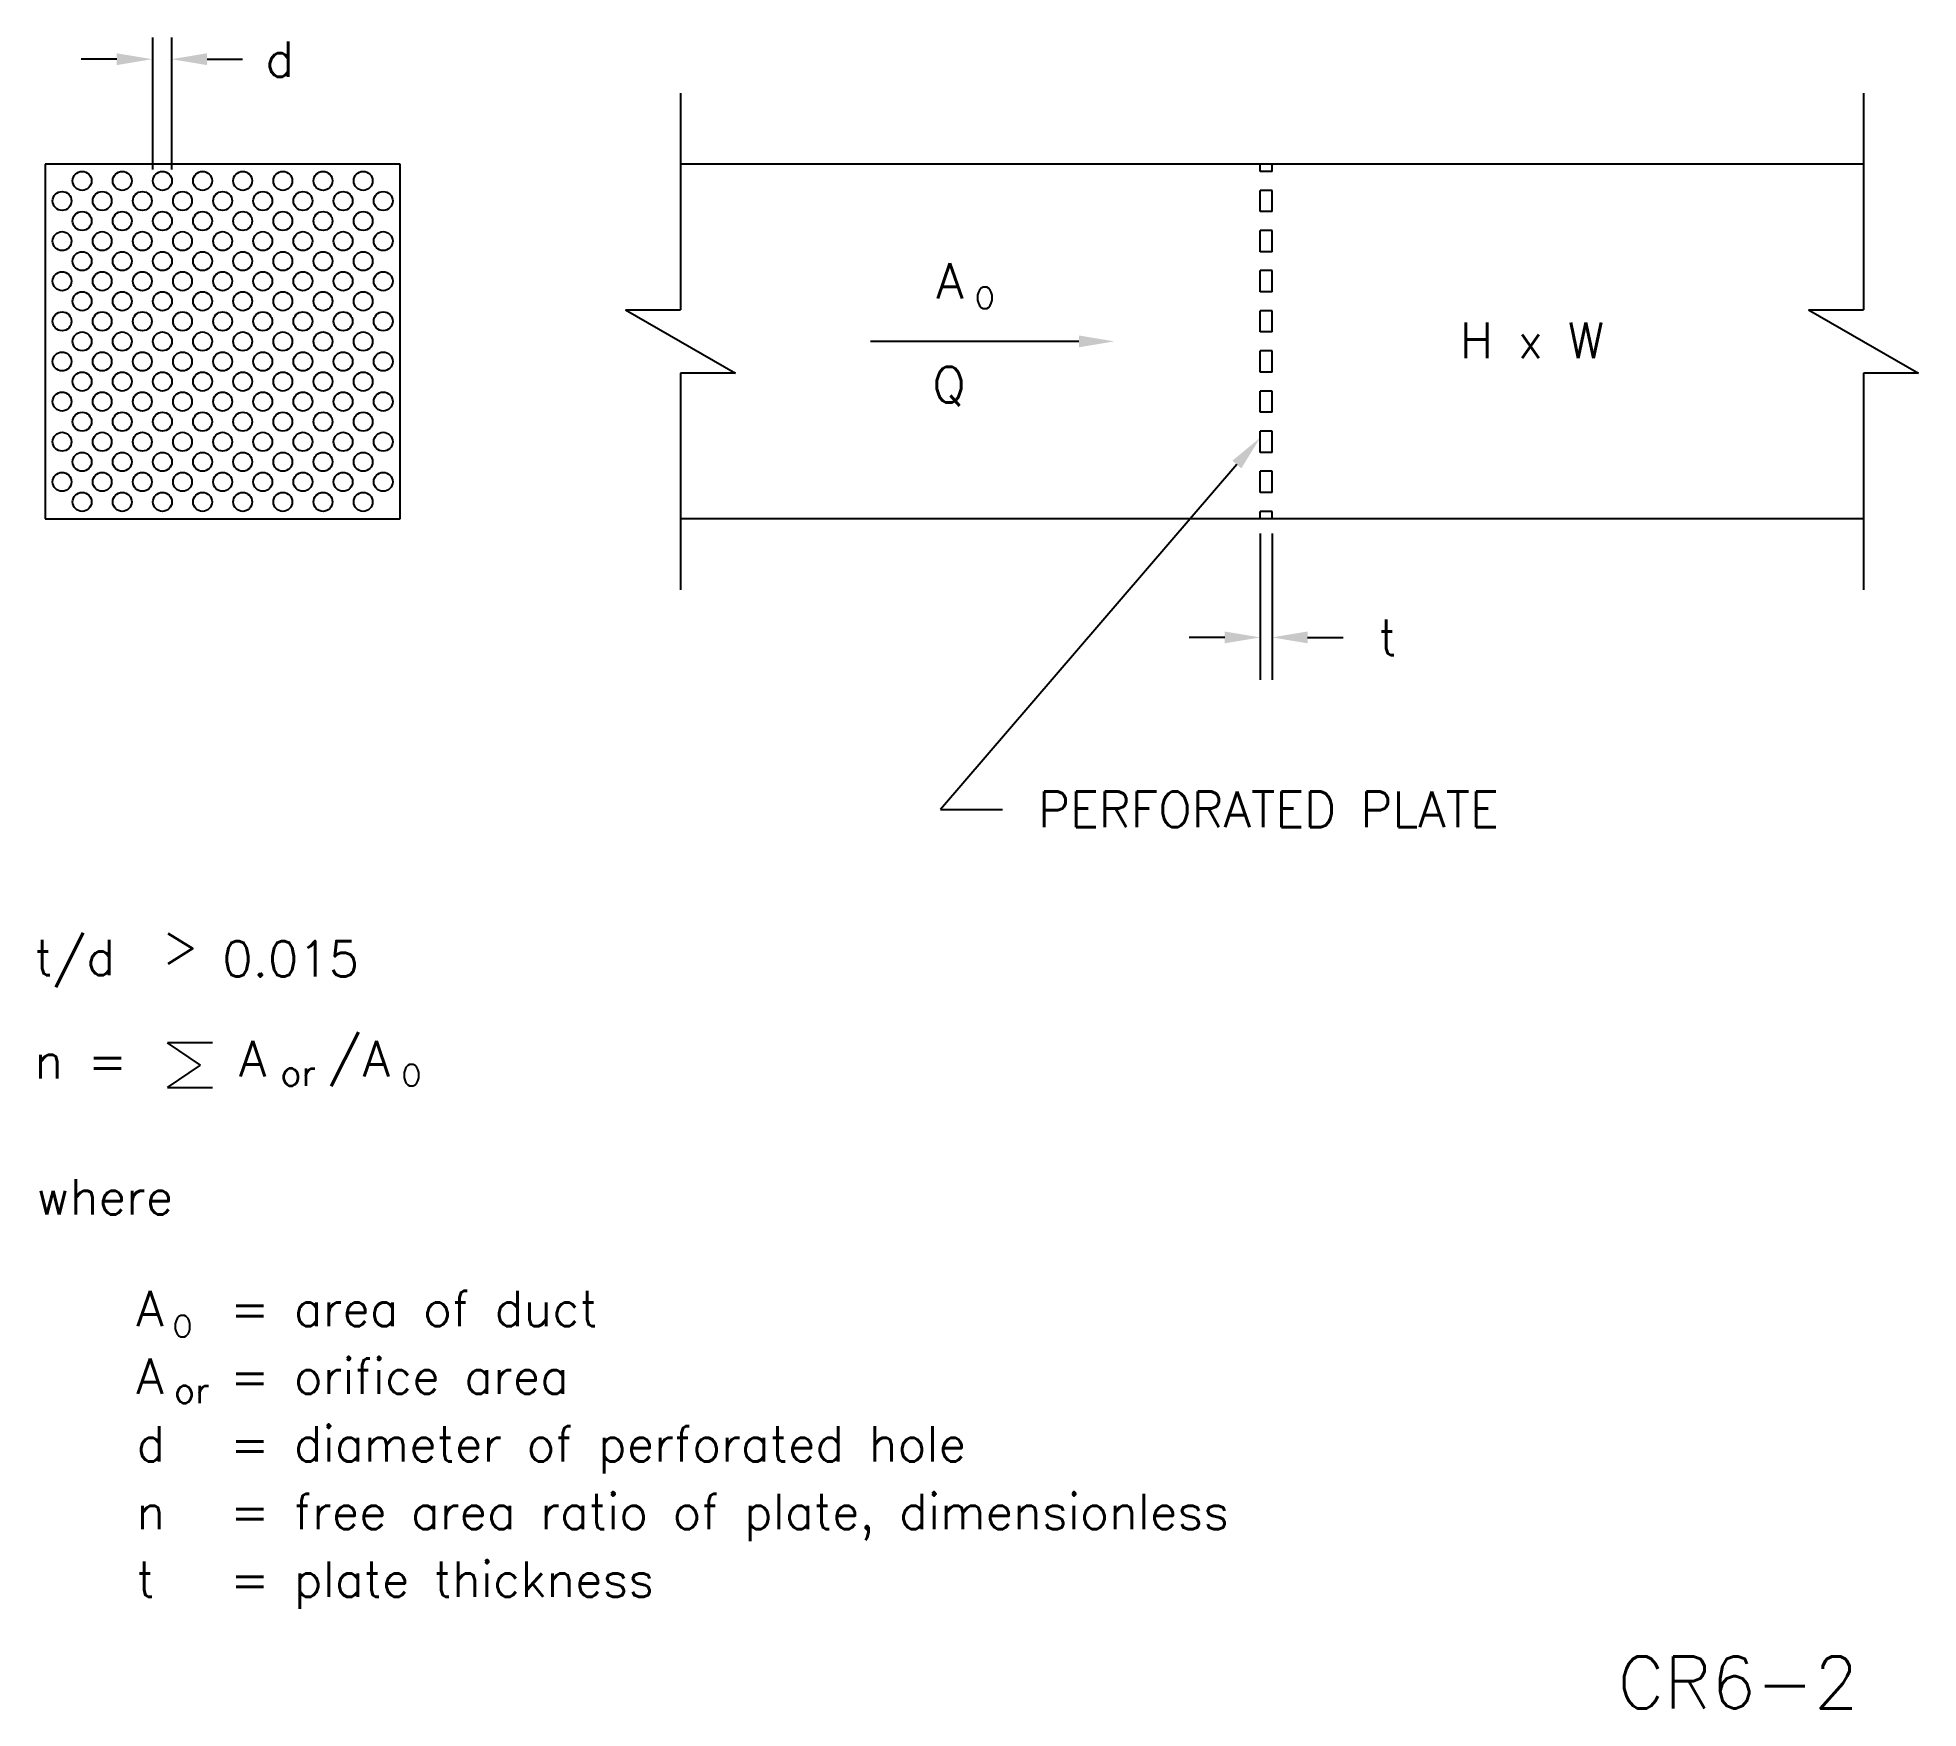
# Model space of a CAD drawing. Extents: x 1.94 to 9.89, y 0.79 to 7.86.
import ezdxf

# ---------------------------------------------------------------- set-up
doc = ezdxf.new("R2010")
doc.units = 0
doc.header["$MEASUREMENT"] = 0
doc.layers.get('0').update_dxf_attribs({"linetype": 'CONTINUOUS'})
doc.layers.add('ALT', color=7, linetype='CONTINUOUS')
doc.layers.add('NUMBER', color=7, linetype='CONTINUOUS')
doc.styles.add('ROMANS', font='romans')

msp = doc.modelspace()

# ---------------------------------------------------------------- linework, layer by layer
for p, q in [((2.4276, 7.2978), (2.4276, 7.8562)), ((2.5076, 7.2978), (2.5076, 7.8562)), ((2.2744, 7.7649), (2.1244, 7.7649)), ((2.6561, 7.7649), (2.8061, 7.7649)), ((4.6579, 7.6215), (4.6579, 6.7056)), ((9.6579, 7.6215), (9.6579, 6.7056)), ((3.4722, 7.3215), (1.9722, 7.3215)), ((1.9722, 7.3215), (1.9722, 5.8215)), ((3.4722, 5.8215), (3.4722, 7.3215)), ((9.6579, 7.3215), (4.6579, 7.3215)), ((7.1079, 7.2903), (7.1079, 7.3215)), ((7.1584, 7.2903), (7.1584, 7.3215)), ((7.1584, 7.2903), (7.1079, 7.2903)), ((7.1584, 7.2103), (7.1079, 7.2103)), ((7.1079, 7.1206), (7.1079, 7.2103)), ((7.1584, 7.1206), (7.1584, 7.2103)), ((7.1584, 7.1206), (7.1079, 7.1206)), ((7.1584, 7.0406), (7.1079, 7.0406)), ((7.1079, 6.9509), (7.1079, 7.0406)), ((7.1584, 6.9509), (7.1584, 7.0406)), ((7.1584, 6.9509), (7.1079, 6.9509)), ((7.1584, 6.8709), (7.1079, 6.8709)), ((7.1079, 6.7812), (7.1079, 6.8709)), ((7.1584, 6.7812), (7.1584, 6.8709)), ((7.1584, 6.7812), (7.1079, 6.7812)), ((4.4255, 6.7056), (4.6579, 6.7056)), ((4.4255, 6.7056), (4.8903, 6.4373)), ((7.1584, 6.7012), (7.1079, 6.7012)), ((7.1079, 6.6115), (7.1079, 6.7012)), ((7.1584, 6.6115), (7.1584, 6.7012)), ((9.4255, 6.7056), (9.8903, 6.4373)), ((9.4255, 6.7056), (9.6579, 6.7056)), ((7.1584, 6.6115), (7.1079, 6.6115)), ((5.7103, 6.5715), (5.4603, 6.5715)), ((6.3418, 6.5715), (5.7103, 6.5715)), ((7.1584, 6.5315), (7.1079, 6.5315)), ((7.1079, 6.4417), (7.1079, 6.5315)), ((7.1584, 6.4417), (7.1584, 6.5315)), ((7.1584, 6.4417), (7.1079, 6.4417)), ((4.6579, 6.4373), (4.6579, 5.5215)), ((4.8903, 6.4373), (4.6579, 6.4373)), ((7.1584, 6.3617), (7.1079, 6.3617)), ((7.1079, 6.272), (7.1079, 6.3617)), ((7.1584, 6.272), (7.1584, 6.3617)), ((9.8903, 6.4373), (9.6579, 6.4373)), ((9.6579, 6.4373), (9.6579, 5.5215)), ((7.1584, 6.272), (7.1079, 6.272)), ((7.1584, 6.192), (7.1079, 6.192)), ((7.1079, 6.1023), (7.1079, 6.192)), ((7.1584, 6.1023), (7.1584, 6.192)), ((7.0095, 6.0508), (5.7567, 4.5923)), ((7.1584, 6.1023), (7.1079, 6.1023)), ((7.1584, 6.0223), (7.1079, 6.0223)), ((7.1079, 5.9326), (7.1079, 6.0223)), ((7.1584, 5.9326), (7.1584, 6.0223)), ((7.1584, 5.9326), (7.1079, 5.9326)), ((1.9722, 5.8215), (3.4722, 5.8215)), ((9.6579, 5.8215), (4.6579, 5.8215)), ((7.1079, 5.8215), (7.1079, 5.8526)), ((7.1584, 5.8526), (7.1079, 5.8526)), ((7.1584, 5.8215), (7.1584, 5.8526)), ((7.1079, 5.759), (7.1079, 5.1397)), ((7.1584, 5.759), (7.1584, 5.1397)), ((6.9579, 5.3197), (6.8079, 5.3197)), ((7.3084, 5.3197), (7.4584, 5.3197)), ((5.7567, 4.5923), (6.0189, 4.5923))]:
    msp.add_line(p, q)
for centre in [(2.1282, 7.2503), (2.2979, 7.2503), (2.4676, 7.2503), (2.6373, 7.2503), (2.807, 7.2503), (2.9767, 7.2503), (3.1465, 7.2503), (3.3162, 7.2503), (2.0434, 7.1654), (2.2131, 7.1654), (2.3828, 7.1654), (2.5525, 7.1654), (2.7222, 7.1654), (2.8919, 7.1654), (3.0616, 7.1654), (3.2313, 7.1654), (3.401, 7.1654), (2.1282, 7.0806), (2.2979, 7.0806), (2.4676, 7.0806), (2.6373, 7.0806), (2.807, 7.0806), (2.9767, 7.0806), (3.1465, 7.0806), (3.3162, 7.0806), (2.0434, 6.9957), (2.2131, 6.9957), (2.3828, 6.9957), (2.5525, 6.9957), (2.7222, 6.9957), (2.8919, 6.9957), (3.0616, 6.9957), (3.2313, 6.9957), (3.401, 6.9957), (2.1282, 6.9109), (2.2979, 6.9109), (2.4676, 6.9109), (2.6373, 6.9109), (2.807, 6.9109), (2.9767, 6.9109), (3.1465, 6.9109), (3.3162, 6.9109), (2.0434, 6.826), (2.2131, 6.826), (2.3828, 6.826), (2.5525, 6.826), (2.7222, 6.826), (2.8919, 6.826), (3.0616, 6.826), (3.2313, 6.826), (3.401, 6.826), (2.1282, 6.7412), (2.2979, 6.7412), (2.4676, 6.7412), (2.6373, 6.7412), (2.807, 6.7412), (2.9767, 6.7412), (3.1465, 6.7412), (3.3162, 6.7412), (2.0434, 6.6563), (2.2131, 6.6563), (2.3828, 6.6563), (2.5525, 6.6563), (2.7222, 6.6563), (2.8919, 6.6563), (3.0616, 6.6563), (3.2313, 6.6563), (3.401, 6.6563), (2.1282, 6.5715), (2.2979, 6.5715), (2.4676, 6.5715), (2.6373, 6.5715), (2.807, 6.5715), (2.9767, 6.5715), (3.1465, 6.5715), (3.3162, 6.5715), (2.0434, 6.4866), (2.2131, 6.4866), (2.3828, 6.4866), (2.5525, 6.4866), (2.7222, 6.4866), (2.8919, 6.4866), (3.0616, 6.4866), (3.2313, 6.4866), (3.401, 6.4866), (2.1282, 6.4017), (2.2979, 6.4017), (2.4676, 6.4017), (2.6373, 6.4017), (2.807, 6.4017), (2.9767, 6.4017), (3.1465, 6.4017), (3.3162, 6.4017), (2.0434, 6.3169), (2.2131, 6.3169), (2.3828, 6.3169), (2.5525, 6.3169), (2.7222, 6.3169), (2.8919, 6.3169), (3.0616, 6.3169), (3.2313, 6.3169), (3.401, 6.3169), (2.1282, 6.232), (2.2979, 6.232), (2.4676, 6.232), (2.6373, 6.232), (2.807, 6.232), (2.9767, 6.232), (3.1465, 6.232), (3.3162, 6.232), (2.0434, 6.1472), (2.2131, 6.1472), (2.3828, 6.1472), (2.5525, 6.1472), (2.7222, 6.1472), (2.8919, 6.1472), (3.0616, 6.1472), (3.2313, 6.1472), (3.401, 6.1472), (2.1282, 6.0623), (2.2979, 6.0623), (2.4676, 6.0623), (2.6373, 6.0623), (2.807, 6.0623), (2.9767, 6.0623), (3.1465, 6.0623), (3.3162, 6.0623), (2.0434, 5.9775), (2.2131, 5.9775), (2.3828, 5.9775), (2.5525, 5.9775), (2.7222, 5.9775), (2.8919, 5.9775), (3.0616, 5.9775), (3.2313, 5.9775), (3.401, 5.9775), (2.1282, 5.8926), (2.2979, 5.8926), (2.4676, 5.8926), (2.6373, 5.8926), (2.807, 5.8926), (2.9767, 5.8926), (3.1465, 5.8926), (3.3162, 5.8926)]:
    msp.add_circle(centre, 0.04)
for points in [[(2.2744, 7.7399), (2.2744, 7.7899), (2.4244, 7.7649)], [(2.6561, 7.7399), (2.6561, 7.7899), (2.5061, 7.7649)], [(6.3418, 6.5965), (6.3418, 6.5465), (6.4918, 6.5715)], [(6.9906, 6.0672), (7.0283, 6.0343), (7.1079, 6.1639)], [(6.9579, 5.2947), (6.9579, 5.3447), (7.1079, 5.3197)], [(7.3084, 5.2947), (7.3084, 5.3447), (7.1584, 5.3197)]]:
    msp.add_solid(points)
at = {"layer": 'ALT'}
for p, q in [((2.6797, 3.6052), (2.4886, 3.6052)), ((2.6282, 3.511), (2.4886, 3.6052)), ((2.4886, 3.4168), (2.6282, 3.511)), ((2.4886, 3.4168), (2.6797, 3.4168))]:
    msp.add_line(p, q, dxfattribs=at)

# ---------------------------------------------------------------- texts
at = {"style": 'ROMANS'}
for s, height, p in [('d', 0.15, (2.9026, 7.6899)), ('A', 0.15, (5.7388, 6.7529)), ('O', 0.09, (5.9017, 6.7111)), ('H x W', 0.15, (7.9514, 6.5008)), ('Q', 0.15, (5.7219, 6.3134)), ('t', 0.15, (7.6084, 5.2447)), ('PERFORATED PLATE', 0.15, (6.1689, 4.5173))]:
    msp.add_text(s, height=height, dxfattribs=at).set_placement(p)
at = {"layer": 'ALT', "style": 'ROMANS'}
for s, height, p in [('t/d', 0.15, (1.9272, 3.8911)), ('>', 0.15, (2.4661, 3.9393)), ('0.015', 0.15, (2.7208, 3.8854)), ('A', 0.15, (2.7915, 3.463)), ('/', 0.15, (3.1679, 3.472)), ('A', 0.15, (3.3147, 3.463)), ('n =', 0.15, (1.9269, 3.4541)), ('O', 0.09, (3.4778, 3.4233)), ('or', 0.11, (2.966, 3.4233)), ('where', 0.15, (1.9345, 2.879)), ('A', 0.15, (2.358, 2.4066)), ('= area of duct', 0.15, (2.753, 2.4066)), ('O', 0.09, (2.5106, 2.3616)), ('A', 0.15, (2.358, 2.1203)), ('= orifice area', 0.15, (2.753, 2.1203)), ('or', 0.11, (2.5163, 2.0815)), ('= diameter of perforated hole', 0.15, (2.753, 1.8341)), ('d', 0.15, (2.358, 1.8341)), ('= free area ratio of plate, dimensionless', 0.15, (2.753, 1.5478)), ('n', 0.15, (2.358, 1.5478)), ('t', 0.15, (2.358, 1.2616)), ('= plate thickness', 0.15, (2.753, 1.2616))]:
    msp.add_text(s, height=height, dxfattribs=at).set_placement(p)
at = {"layer": 'NUMBER', "style": 'ROMANS'}
msp.add_text('CR6-2', height=0.22, dxfattribs=at).set_placement((8.6187, 0.7905))

doc.saveas('drawing.dxf')
